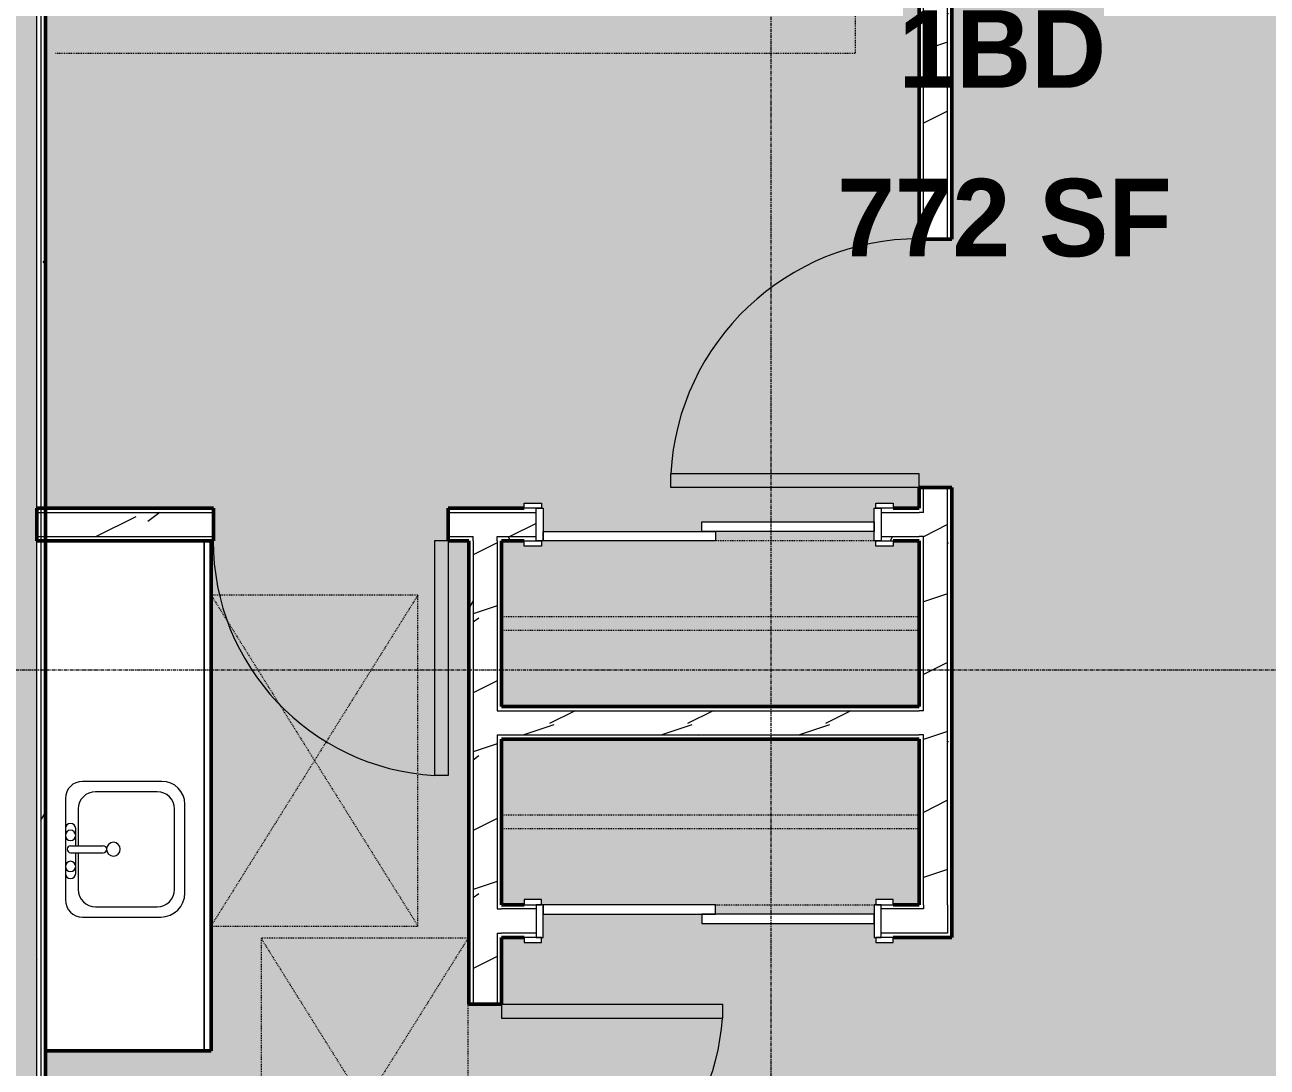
# Model space of a CAD drawing. Header units: inches. Extents: x -4292 to -464, y 9706 to 12474.
# Drawn here: x -2935.5 to -2755.4, y 11789.6 to 11940.8 of the extents above; entities that cross this region are included whole.
import ezdxf

# ---------------------------------------------------------------- set-up
doc = ezdxf.new("R2010")
doc.units = ezdxf.units.IN
doc.header["$MEASUREMENT"] = 0
doc.linetypes.add('Dash', pattern=[0.25, 0.125, -0.125])
doc.linetypes.add('Grid Line 1_2_', pattern=[0.875, 0.5, -0.125, 0.125, -0.125])
for name, color, linetype, lineweight in [('A-AREA-IDEN', 2, 'Continuous', 9), ('A-AREA-PATT-5', 41, 'Continuous', 9), ('A-DOOR-1', 7, 'Continuous', 9), ('A-DOOR-2', 90, 'Continuous', 20), ('A-DOOR-FRAM-1', 90, 'Continuous', 20), ('A-GENM-HDLN-1', 7, 'Dash', 9), ('A-WALL', 113, 'Continuous', 13), ('A-WALL-2', 250, 'Continuous', 50), ('A-WALL-3', 50, 'Continuous', 13), ('A-WALL-PATT-1', 7, 'Continuous', 9), ('A-WALL-PATT-2', 8, 'Continuous', 9), ('A-WALL-PATT-5', 111, 'Continuous', 9), ('I-FURN-HDLN-1', 7, 'Dash', 9), ('I-WALL-1', 2, 'Continuous', 50), ('P-SANR-FIXT-1', 7, 'Continuous', 9), ('Q-CASE-1', 250, 'Continuous', 50), ('Q-CASE-2', 7, 'Continuous', 9), ('Q-CASE-HDLN-1', 7, 'Dash', 9), ('S-GRID-1', 1, 'Grid Line 1_2_', 9)]:
    doc.layers.add(name, color=color, linetype=linetype, lineweight=lineweight)
doc.styles.add('Century Gothic_B', font='GOTHICB.TTF', dxfattribs={"height": 11.25})
pattern_1 = [(0, (0, 0), (38.4, 9.6), [1.584, -27.216, 1.584, -27.216, -153.6]), (0, (0, 0), (38.4, 9.6), [-57.6, 1.584, -56.016, 1.584, -27.216, -67.2]), (0, (0, 0), (38.4, 9.6), [-144, 1.584, -17.616, 1.584, -46.416]), (120, (14.4, 4.8), (-27.513844, 28.4553755), [1.584, -27.216, 1.584, -27.216, -153.6]), (120, (14.4, 4.8), (-27.513844, 28.4553755), [-57.6, 1.584, -56.016, 1.584, -27.216, -67.2]), (120, (14.4, 4.8), (-27.513844, 28.4553755), [-144, 1.584, -17.616, 1.584, -46.416]), (240, (19.2, 24), (-10.886156, -38.0553755), [1.584, -27.216, 1.584, -27.216, -153.6]), (240, (19.2, 24), (-10.886156, -38.0553755), [-57.6, 1.584, -56.016, 1.584, -27.216, -67.2]), (240, (19.2, 24), (-10.886156, -38.0553755), [-144, 1.584, -17.616, 1.584, -46.416])]
pattern_2 = [(216.87, (7.997, 19.992), (59.9755286, 39.9843071), [9.996, -89.964]), (206.565, (19.992, 13.994), (-19.991807, -19.992219), [22.352, -22.352]), (198.435, (19.992, 3.998), (-39.983821, -19.991955), [12.644, -50.576])]

msp = doc.modelspace()

# ---------------------------------------------------------------- hatches: boundary and pattern name
at = {"layer": 'A-AREA-PATT-5'}
h = msp.add_hatch(color=256, dxfattribs=at)
h.paths.add_polyline_path([(-2806.7737, 11757.0144), (-2808.5237, 11757.0144), (-2808.5237, 11785.0144), (-2806.7737, 11785.0144), (-2806.7737, 11761.354)], flags=0)
h.paths.add_polyline_path([(-2739.6987, 11743.5894), (-2741.4487, 11743.5894), (-2741.4487, 11779.5894), (-2739.6987, 11779.5894), (-2739.6987, 11776.8105)], flags=0)
h.paths.add_polyline_path([(-2932.5237, 11722.6394), (-2911.8987, 11722.6394), (-2911.8987, 11753.2394), (-2911.2737, 11753.2394), (-2911.2737, 11757.9894), (-2907.1487, 11757.9894), (-2907.1487, 11722.6394), (-2871.1487, 11722.6394), (-2871.1487, 11766.7144), (-2866.3987, 11766.7144), (-2866.3987, 11757.0144), (-2862.7737, 11757.0144), (-2862.7737, 11755.2644), (-2862.1487, 11755.2644), (-2862.1487, 11753.2644), (-2862.7737, 11753.2644), (-2862.7737, 11752.1394), (-2864.7737, 11752.1394), (-2864.7737, 11752.2644), (-2866.3987, 11752.2644), (-2866.3987, 11722.6394), (-2803.8987, 11722.6394), (-2803.8987, 11742.3413), (-2804.1237, 11742.3413), (-2804.1237, 11752.2644), (-2804.7737, 11752.2644), (-2804.7737, 11752.1394), (-2806.7737, 11752.1394), (-2806.7737, 11753.2644), (-2807.3987, 11753.2644), (-2807.3987, 11755.2644), (-2806.7737, 11755.2644), (-2806.7737, 11757.0144), (-2799.3737, 11757.0144), (-2799.372, 11743.5894), (-2775.6987, 11743.5894), (-2775.6987, 11741.6519), (-2775.0737, 11741.6519), (-2775.0737, 11740.5894), (-2740.3237, 11740.5944), (-2740.3237, 11741.6519), (-2739.6987, 11741.6519), (-2739.6987, 11743.5894), (-2730.6987, 11743.5894), (-2730.6987, 11754.6394), (-2694.9487, 11754.6394), (-2694.9487, 11746.6394), (-2664.6987, 11746.6394), (-2664.6987, 11761.1696), (-2665.0737, 11761.1696), (-2665.0737, 11785.1696), (-2664.6987, 11785.1696), (-2664.6987, 11816.2644), (-2722.6987, 11816.2644), (-2722.7208, 11814.783), (-2722.7564, 11814.6971), (-2722.8956, 11814.6394), (-2723.7917, 11814.6183), (-2723.7917, 11814.3894), (-2726.4148, 11814.3894), (-2726.4148, 11814.1394), (-2727.0054, 11814.1394), (-2727.0054, 11814.3894), (-2727.5959, 11814.3894), (-2727.5959, 11814.1394), (-2728.1865, 11814.1394), (-2728.1865, 11814.3894), (-2728.777, 11814.3894), (-2728.777, 11814.1394), (-2729.3676, 11814.1394), (-2729.3676, 11814.3894), (-2729.9582, 11814.3894), (-2729.9582, 11814.1394), (-2730.5487, 11814.1394), (-2730.5487, 11814.3894), (-2739.9397, 11814.3894), (-2739.9397, 11814.1394), (-2741.8412, 11814.1394), (-2741.8412, 11814.3894), (-2745.6058, 11814.3894), (-2745.6058, 11814.6394), (-2746.5019, 11814.6394), (-2746.6987, 11814.8362), (-2746.6987, 11816.2644), (-2749.2987, 11816.2644), (-2749.2987, 11852.2644), (-2741.7502, 11852.2644), (-2741.7502, 11859.3389), (-2725.2502, 11859.3389), (-2725.2502, 11852.2644), (-2712.6289, 11852.2644), (-2712.6289, 11859.3389), (-2696.1289, 11859.3389), (-2696.1289, 11852.2644), (-2682.5076, 11852.2644), (-2682.5076, 11859.3389), (-2666.0076, 11859.3389), (-2666.0076, 11852.2644), (-2640.9237, 11852.2644), (-2640.901, 11853.0394), (-2640.6987, 11858.7509), (-2640.6987, 11965.7027), (-2656.8237, 11965.7027), (-2656.8237, 11983.7027), (-2652.8237, 11983.7027), (-2652.8237, 12019.7027), (-2656.8237, 12019.7027), (-2656.8237, 12037.7027), (-2640.6987, 12037.7027), (-2640.6987, 12076.4644), (-2634.5112, 12076.4644), (-2634.5112, 12077.1894), (-2646.5487, 12077.1894), (-2646.5487, 12109.7144), (-2801.1237, 12109.7144), (-2801.1237, 11909.6644), (-2805.8737, 11909.6644), (-2805.8737, 12077.4394), (-2806.4362, 12077.4394), (-2806.4362, 12082.1894), (-2805.8737, 12082.1894), (-2805.8737, 12109.7144), (-2827.74, 12109.7144), (-2827.74, 12082.1894), (-2826.4362, 12082.1894), (-2826.4362, 12077.4394), (-2833.8737, 12077.4394), (-2833.8737, 12082.1894), (-2832.49, 12082.1894), (-2832.49, 12109.7144), (-2865.8862, 12109.7144), (-2865.8862, 12082.1894), (-2863.8737, 12082.1894), (-2863.8737, 12077.4394), (-2870.6362, 12077.4394), (-2870.6362, 12109.7144), (-2932.5237, 12109.7144), (-2932.5237, 11870.6644), (-2908.1487, 11870.6644), (-2908.1487, 11865.9144), (-2908.5237, 11865.9144), (-2908.5237, 11791.9894), (-2932.5237, 11791.9894), (-2932.5237, 11783.9656), (-2924.7975, 11783.9656), (-2923.8331, 11783.8386), (-2922.9344, 11783.4664), (-2922.1627, 11782.8742), (-2921.5705, 11782.1025), (-2921.1983, 11781.2038), (-2921.0713, 11780.1631), (-2921.0713, 11778.8511), (-2918.0475, 11779.1988), (-2917.0475, 11780.3905), (-2916.0475, 11780.9573), (-2914.538, 11781.3151), (-2914.0437, 11781.4022), (-2913.0475, 11781.4894), (-2911.0551, 11781.3151), (-2909.0475, 11780.7771), (-2907.0475, 11780.0492), (-2905.0475, 11779.1166), (-2903.0475, 11777.7292), (-2902.0475, 11776.7292), (-2901.5475, 11775.8631), (-2901.0475, 11774.4894), (-2901.0475, 11773.4894), (-2901.5475, 11772.1157), (-2902.0475, 11771.2496), (-2903.0475, 11770.2496), (-2905.0475, 11768.8622), (-2907.0475, 11767.9296), (-2909.5237, 11767.074), (-2911.0551, 11766.6637), (-2913.0475, 11766.4894), (-2914.538, 11766.6637), (-2915.0475, 11766.7535), (-2916.0475, 11767.0215), (-2917.0475, 11767.5883), (-2918.0475, 11768.78), (-2921.0713, 11769.1277), (-2921.0713, 11767.7394), (-2921.1983, 11766.775), (-2921.5705, 11765.8763), (-2922.1627, 11765.1046), (-2922.9344, 11764.5124), (-2923.8331, 11764.1401), (-2924.7975, 11764.0132), (-2932.5237, 11764.0132), (-2932.5237, 11757.9894), (-2931.2737, 11757.9894), (-2931.2737, 11753.2394), (-2932.5237, 11753.2394), (-2932.5237, 11740.5894)], flags=0)
h.paths.add_polyline_path([(-2694.9487, 11722.6394), (-2694.9487, 11724.6394), (-2730.6987, 11724.6394), (-2730.6987, 11722.6394), (-2721.6339, 11722.6394)], flags=0)
h.paths.add_polyline_path([(-2853.1644, 11724.6801), (-2863.3237, 11724.6801), (-2863.3237, 11750.6801), (-2838.3237, 11750.6801), (-2838.3237, 11724.6801), (-2843.3467, 11724.6801)], flags=0)
h.paths.add_polyline_path([(-2862.7737, 11757.0144), (-2862.7737, 11785.0144), (-2861.0237, 11785.0144), (-2861.0237, 11757.0144), (-2862.1487, 11757.0144)], flags=0)
h.paths.add_polyline_path([(-2870.5237, 11798.7144), (-2871.1487, 11798.7144), (-2871.1487, 11865.9144), (-2874.1487, 11865.9144), (-2874.1487, 11870.6644), (-2863.1362, 11870.6644), (-2863.1362, 11871.4144), (-2860.6362, 11871.4144), (-2860.6362, 11870.6644), (-2860.3862, 11870.6644), (-2860.3862, 11867.2894), (-2837.3862, 11867.2894), (-2837.3862, 11868.6644), (-2812.3862, 11868.6644), (-2812.3862, 11870.6644), (-2812.1362, 11870.6644), (-2812.1362, 11871.4144), (-2809.6362, 11871.4144), (-2809.6362, 11870.6644), (-2805.8737, 11870.6644), (-2805.8737, 11873.6644), (-2801.1237, 11873.6644), (-2801.1237, 11808.4144), (-2809.6362, 11808.4144), (-2809.6362, 11807.6644), (-2812.1362, 11807.6644), (-2812.1362, 11808.4144), (-2812.3862, 11808.4144), (-2812.3862, 11810.4144), (-2837.3862, 11810.4144), (-2837.3862, 11811.7894), (-2860.3862, 11811.7894), (-2860.3862, 11808.4144), (-2860.6362, 11808.4144), (-2860.6362, 11807.6644), (-2863.1362, 11807.6644), (-2863.1362, 11808.4144), (-2866.3987, 11808.4144), (-2866.3987, 11798.7144), (-2868.7737, 11798.7144)], flags=0)
h.paths.add_polyline_path([(-2835.3862, 11811.7894), (-2812.3862, 11811.7894), (-2812.3862, 11813.1644), (-2812.1362, 11813.1644), (-2812.1362, 11813.9144), (-2809.6362, 11813.9144), (-2809.6362, 11813.1644), (-2805.8737, 11813.1644), (-2805.8737, 11837.1644), (-2866.3987, 11837.1644), (-2866.3987, 11813.1644), (-2863.1362, 11813.1644), (-2863.1362, 11813.9144), (-2860.6362, 11813.9144), (-2860.6362, 11813.1644), (-2835.3862, 11813.1644)], flags=0)
h.paths.add_polyline_path([(-2805.8737, 11841.9144), (-2805.8737, 11865.9144), (-2809.6362, 11865.9144), (-2809.6362, 11865.1644), (-2812.1362, 11865.1644), (-2812.1362, 11865.9144), (-2812.3862, 11865.9144), (-2812.3862, 11867.2894), (-2835.3862, 11867.2894), (-2835.3862, 11865.9144), (-2860.6362, 11865.9144), (-2860.6362, 11865.1644), (-2863.1362, 11865.1644), (-2863.1362, 11865.9144), (-2866.3987, 11865.9144), (-2866.3987, 11841.9144), (-2829.8737, 11841.9144)], flags=0)
h.paths.add_polyline_path([(-2701.3718, 11911.1924), (-2701.7737, 11911.1924), (-2701.7737, 11946.1924), (-2695.7737, 11946.1924), (-2695.7737, 11947.1924), (-2659.7737, 11947.1924), (-2659.7737, 11946.1924), (-2653.7737, 11946.1924), (-2653.7737, 11911.1924), (-2677.9586, 11911.1924)], flags=0)
h.paths.add_polyline_path([(-2930.5862, 11952.7326), (-2930.5862, 11970.7326), (-2912.5862, 11970.7326), (-2912.5862, 11952.7326), (-2920.7051, 11952.7326)], flags=0)
h.paths.add_polyline_path([(-2741.0987, 11956.1924), (-2741.0987, 12040.1924), (-2706.0987, 12040.1924), (-2706.0987, 12034.1924), (-2705.0987, 12034.1924), (-2705.0987, 11962.1924), (-2706.0987, 11962.1924), (-2706.0987, 11956.1924), (-2737.0987, 11956.1924)], flags=0)
h.paths.add_polyline_path([(-2912.5862, 11972.6644), (-2931.0862, 11972.6644), (-2931.0862, 12050.6644), (-2851.0862, 12050.6644), (-2851.0862, 11972.6644), (-2912.4797, 11972.6644)], flags=0)
h.paths.add_polyline_path([(-2677.9586, 12049.1924), (-2695.7737, 12049.1924), (-2695.7737, 12050.1924), (-2701.7737, 12050.1924), (-2701.7737, 12085.1924), (-2653.7737, 12085.1725), (-2653.7737, 12050.1924), (-2659.7737, 12050.1924), (-2659.7737, 12049.1924)], flags=0)
h.paths.add_polyline_path([(-2912.5862, 12054.6644), (-2930.5862, 12054.6644), (-2930.5862, 12072.6644), (-2912.5862, 12072.6644)], flags=0)
h.paths.add_polyline_path([(-2853.3737, 12082.6894), (-2853.6152, 12082.6894), (-2853.6152, 12083.1894), (-2863.1237, 12083.1894), (-2863.1237, 12108.4394), (-2835.1237, 12108.4394), (-2835.1237, 12083.1894), (-2836.1365, 12083.1894), (-2836.174, 12082.6894), (-2836.861, 12082.6894), (-2836.861, 12083.1894), (-2853.1323, 12083.1894), (-2853.1572, 12082.6894), (-2853.309, 12082.6894)], flags=0)
at = {"layer": 'A-WALL-PATT-1'}
h = msp.add_hatch(dxfattribs=at)
h.set_pattern_fill('FP_1', color=256, style=0, pattern_type=2)
h.set_pattern_definition(pattern_1)
h.paths.add_polyline_path([(-2805.2487, 11813.1644), (-2805.2487, 11837.7894), (-2805.8737, 11837.7894), (-2805.8737, 11813.1644)], flags=0)
h.paths.add_polyline_path([(-2805.7462, 11841.2894), (-2805.2487, 11841.2894), (-2805.2487, 11866.5394), (-2805.8737, 11866.5394), (-2805.8737, 11841.2894)], flags=0)
h.paths.add_polyline_path([(-2805.2487, 11870.0394), (-2805.2487, 11873.6644), (-2805.8737, 11873.6644), (-2805.8737, 11870.0394)], flags=0)
h.paths.add_polyline_path([(-2805.8737, 11909.6644), (-2805.2487, 11909.6644), (-2805.2487, 12110.3394), (-2805.8737, 12110.3394), (-2805.8737, 11932.8068)], flags=0)
h = msp.add_hatch(dxfattribs=at)
h.set_pattern_fill('FP_1', color=256, style=0, pattern_type=2)
h.set_pattern_definition(pattern_1)
h.paths.add_polyline_path([(-2801.1624, 11809.0394), (-2801.1237, 11809.0394), (-2801.1237, 11873.6644), (-2801.7487, 11873.6644), (-2801.7487, 11809.0394)], flags=0)
h.paths.add_polyline_path([(-2801.7487, 11909.6644), (-2801.1237, 11909.6644), (-2801.1237, 12110.3394), (-2801.7487, 12110.3394), (-2801.7487, 11930.9574)], flags=0)
h = msp.add_hatch(dxfattribs=at)
h.set_pattern_fill('FP_1', color=256, style=0, pattern_type=2)
h.set_pattern_definition(pattern_1)
h.paths.add_polyline_path([(-2908.5237, 11865.9144), (-2908.1487, 11865.9144), (-2908.1487, 11866.5394), (-2932.5237, 11866.5394), (-2932.5237, 11865.9144), (-2909.5237, 11865.9144)], flags=0)
h.paths.add_polyline_path([(-2809.6362, 11865.9144), (-2805.8737, 11865.9144), (-2805.8737, 11866.5394), (-2811.3862, 11866.5394), (-2811.3862, 11865.9144)], flags=0)
h.paths.add_polyline_path([(-2867.0237, 11865.9144), (-2861.3862, 11865.9144), (-2861.3862, 11866.5394), (-2867.0237, 11866.5394)], flags=0)
h.paths.add_polyline_path([(-2871.1487, 11865.9144), (-2870.5237, 11865.9144), (-2870.5237, 11866.5394), (-2874.1487, 11866.5394), (-2874.1487, 11865.9144)], flags=0)
h = msp.add_hatch(dxfattribs=at)
h.set_pattern_fill('FP_1', color=256, style=0, pattern_type=2)
h.set_pattern_definition(pattern_1)
h.paths.add_polyline_path([(-2871.1315, 11722.6394), (-2870.5237, 11722.6394), (-2870.5237, 11766.7144), (-2871.1487, 11766.7144), (-2871.1487, 11722.6394)], flags=0)
h.paths.add_polyline_path([(-2871.1487, 11798.7144), (-2870.5237, 11798.7144), (-2870.5237, 11865.9144), (-2871.1487, 11865.9144), (-2871.1487, 11812.5394)], flags=0)
h = msp.add_hatch(dxfattribs=at)
h.set_pattern_fill('FP_1', color=256, style=0, pattern_type=2)
h.set_pattern_definition(pattern_1)
h.paths.add_polyline_path([(-2843.3467, 11837.1644), (-2805.8737, 11837.1644), (-2805.8737, 11837.7894), (-2866.3987, 11837.7894), (-2866.3987, 11837.1644)], flags=0)
at = {"layer": 'A-WALL-PATT-2'}
h = msp.add_hatch(dxfattribs=at)
h.set_pattern_fill('FP_2', color=256, style=0, pattern_type=2)
h.set_pattern_definition(pattern_2)
h.paths.add_polyline_path([(-2801.7487, 11812.5394), (-2801.7487, 11873.6644), (-2805.2487, 11873.6644), (-2805.2325, 11812.5394)], flags=0)
h.paths.add_polyline_path([(-2801.7487, 11909.6644), (-2801.7487, 12110.3394), (-2805.2487, 12110.3394), (-2805.2487, 11909.6644)], flags=0)
h = msp.add_hatch(dxfattribs=at)
h.set_pattern_fill('FP_2', color=256, style=0, pattern_type=2)
h.set_pattern_definition(pattern_2)
h.paths.add_polyline_path([(-2811.3862, 11866.5394), (-2805.2487, 11866.5394), (-2805.2487, 11870.0394), (-2811.3862, 11870.0394)], flags=0)
h.paths.add_polyline_path([(-2870.6126, 11866.5394), (-2861.3862, 11866.5394), (-2861.3862, 11870.0394), (-2874.1487, 11870.0394), (-2874.1487, 11866.5394)], flags=0)
h.paths.add_polyline_path([(-2931.0862, 11866.5394), (-2908.1487, 11866.5394), (-2908.1487, 11870.0394), (-2932.5237, 11870.0394), (-2932.5237, 11866.5394)], flags=0)
h = msp.add_hatch(dxfattribs=at)
h.set_pattern_fill('FP_2', color=256, style=0, pattern_type=2)
h.set_pattern_definition(pattern_2)
h.paths.add_polyline_path([(-2867.0237, 11721.3894), (-2867.0237, 11766.7144), (-2870.5237, 11766.7144), (-2870.5237, 11721.3894)], flags=0)
h.paths.add_polyline_path([(-2870.5237, 11798.7144), (-2867.0237, 11798.7144), (-2867.0237, 11866.5394), (-2870.5237, 11866.5394), (-2870.5237, 11823.633)], flags=0)
h = msp.add_hatch(dxfattribs=at)
h.set_pattern_fill('FP_2', color=256, style=0, pattern_type=2)
h.set_pattern_definition(pattern_2)
h.paths.add_polyline_path([(-2805.8737, 11837.7894), (-2805.2487, 11837.7894), (-2805.2487, 11841.2894), (-2867.0237, 11841.2894), (-2867.0237, 11837.7894), (-2843.3467, 11837.7894)], flags=0)
at = {"layer": 'A-WALL-PATT-5'}
h = msp.add_hatch(dxfattribs=at)
h.set_pattern_fill('FP_41', color=256, style=0, pattern_type=2)
h.set_pattern_definition([(161.57, (0.6, 0.6), (-4.80033747, -0.00041462), [0, -34.152, 3.792, 0]), (18.43, (-0.6, 0.6), (-4.80033747, 0.00041462), [0, -34.152, 3.792, 0]), (108.43, (0.6, 0.6), (2.39913218, -12.00105099), [11.382, -26.562]), (71.57, (-0.6, 0.6), (2.39913218, 12.00105099), [11.382, -26.562])])
h.paths.add_polyline_path([(-2937.2737, 11721.3894), (-2933.7737, 11721.3894), (-2933.7737, 12109.9644), (-2937.2737, 12109.9644), (-2937.2737, 11722.0144)], flags=0)
h = msp.add_hatch(dxfattribs=at)
h.set_pattern_fill('FP_1', color=256, style=0, pattern_type=2)
h.set_pattern_definition(pattern_1)
h.paths.add_polyline_path([(-2933.7737, 11722.0144), (-2933.1487, 11722.0144), (-2933.1487, 12109.9644), (-2933.7737, 12109.9644), (-2933.7737, 11722.6394)], flags=0)
h = msp.add_hatch(dxfattribs=at)
h.set_pattern_fill('FP_1', color=256, style=0, pattern_type=2)
h.set_pattern_definition(pattern_1)
h.paths.add_polyline_path([(-2932.5237, 11722.6394), (-2932.5237, 12109.9644), (-2933.1487, 12109.9644), (-2933.1487, 11722.6394)], flags=0)

# ---------------------------------------------------------------- linework, layer by layer
at = {"layer": 'A-DOOR-1'}
for p, q in [((-2863.1362, 11871.4144), (-2860.6362, 11871.4144)), ((-2863.1362, 11870.6644), (-2863.1362, 11871.4144)), ((-2860.6362, 11871.4144), (-2860.6362, 11870.6644)), ((-2812.1362, 11871.4144), (-2809.6362, 11871.4144)), ((-2812.1362, 11870.6644), (-2812.1362, 11871.4144)), ((-2809.6362, 11871.4144), (-2809.6362, 11870.6644)), ((-2860.6362, 11870.6644), (-2863.1362, 11870.6644)), ((-2809.6362, 11870.6644), (-2812.1362, 11870.6644)), ((-2863.1362, 11865.9144), (-2860.6362, 11865.9144)), ((-2863.1362, 11865.1644), (-2863.1362, 11865.9144)), ((-2860.6362, 11865.9144), (-2860.6362, 11865.1644)), ((-2812.1362, 11865.9144), (-2809.6362, 11865.9144)), ((-2812.1362, 11865.1644), (-2812.1362, 11865.9144)), ((-2809.6362, 11865.9144), (-2809.6362, 11865.1644)), ((-2860.6362, 11865.1644), (-2863.1362, 11865.1644)), ((-2809.6362, 11865.1644), (-2812.1362, 11865.1644)), ((-2860.6362, 11813.9144), (-2863.1362, 11813.9144)), ((-2863.1362, 11813.9144), (-2863.1362, 11813.1644)), ((-2860.6362, 11813.1644), (-2860.6362, 11813.9144)), ((-2809.6362, 11813.9144), (-2812.1362, 11813.9144)), ((-2812.1362, 11813.9144), (-2812.1362, 11813.1644)), ((-2809.6362, 11813.1644), (-2809.6362, 11813.9144)), ((-2863.1362, 11813.1644), (-2860.6362, 11813.1644)), ((-2812.1362, 11813.1644), (-2809.6362, 11813.1644)), ((-2860.6362, 11808.4144), (-2863.1362, 11808.4144)), ((-2863.1362, 11808.4144), (-2863.1362, 11807.6644)), ((-2860.6362, 11807.6644), (-2860.6362, 11808.4144)), ((-2809.6362, 11808.4144), (-2812.1362, 11808.4144)), ((-2812.1362, 11808.4144), (-2812.1362, 11807.6644)), ((-2809.6362, 11807.6644), (-2809.6362, 11808.4144)), ((-2863.1362, 11807.6644), (-2860.6362, 11807.6644)), ((-2812.1362, 11807.6644), (-2809.6362, 11807.6644))]:
    msp.add_line(p, q, dxfattribs=at)
for centre, radius, start, end in [((-2805.8737, 11873.6644), 36.0666, 90, 176.821148), ((-2874.1487, 11865.9144), 34.0666, 180, 266.634313), ((-2866.3987, 11798.7144), 32.0666, 270, 356.424129)]:
    msp.add_arc(centre, radius, start, end, dxfattribs=at)
at = {"layer": 'A-DOOR-2'}
for p, q in [((-2805.8737, 11875.6644), (-2841.8848, 11875.6644)), ((-2841.8848, 11873.6644), (-2841.8848, 11875.6644)), ((-2805.8737, 11873.6644), (-2805.8737, 11875.6644)), ((-2805.8737, 11873.6644), (-2841.8848, 11873.6644)), ((-2837.3862, 11868.6644), (-2812.3862, 11868.6644)), ((-2837.3862, 11867.2894), (-2837.3862, 11868.6644)), ((-2812.3862, 11868.6644), (-2812.3862, 11867.2894)), ((-2876.1487, 11865.9144), (-2876.1487, 11831.9066)), ((-2874.1487, 11865.9144), (-2876.1487, 11865.9144)), ((-2874.1487, 11865.9144), (-2874.1487, 11831.9066)), ((-2860.3862, 11867.2894), (-2835.3862, 11867.2894)), ((-2860.3862, 11865.9144), (-2860.3862, 11867.2894)), ((-2835.3862, 11865.9144), (-2860.3862, 11865.9144)), ((-2812.3862, 11867.2894), (-2837.3862, 11867.2894)), ((-2835.3862, 11867.2894), (-2835.3862, 11865.9144)), ((-2874.1487, 11831.9066), (-2876.1487, 11831.9066)), ((-2835.3862, 11813.1644), (-2860.3862, 11813.1644)), ((-2860.3862, 11813.1644), (-2860.3862, 11811.7894)), ((-2835.3862, 11811.7894), (-2835.3862, 11813.1644)), ((-2860.3862, 11811.7894), (-2835.3862, 11811.7894)), ((-2812.3862, 11811.7894), (-2837.3862, 11811.7894)), ((-2837.3862, 11811.7894), (-2837.3862, 11810.4144)), ((-2837.3862, 11810.4144), (-2812.3862, 11810.4144)), ((-2812.3862, 11810.4144), (-2812.3862, 11811.7894)), ((-2866.3987, 11798.7144), (-2834.3946, 11798.7144)), ((-2866.3987, 11798.7144), (-2866.3987, 11796.7144)), ((-2834.3946, 11798.7144), (-2834.3946, 11796.7144)), ((-2866.3987, 11796.7144), (-2834.3946, 11796.7144))]:
    msp.add_line(p, q, dxfattribs=at)
at = {"layer": 'A-DOOR-FRAM-1'}
for p, q in [((-2861.3862, 11870.6644), (-2860.3862, 11870.6644)), ((-2861.3862, 11865.9144), (-2861.3862, 11870.6644)), ((-2860.3862, 11870.6644), (-2860.3862, 11865.9144)), ((-2812.3862, 11870.6644), (-2811.3862, 11870.6644)), ((-2812.3862, 11865.9144), (-2812.3862, 11870.6644)), ((-2811.3862, 11870.6644), (-2811.3862, 11865.9144)), ((-2860.3862, 11865.9144), (-2861.3862, 11865.9144)), ((-2811.3862, 11865.9144), (-2812.3862, 11865.9144)), ((-2860.3862, 11813.1644), (-2861.3862, 11813.1644)), ((-2861.3862, 11813.1644), (-2861.3862, 11808.4144)), ((-2860.3862, 11808.4144), (-2860.3862, 11813.1644)), ((-2812.3862, 11813.1644), (-2812.3862, 11808.4144)), ((-2811.3862, 11813.1644), (-2812.3862, 11813.1644)), ((-2811.3862, 11808.4144), (-2811.3862, 11813.1644)), ((-2861.3862, 11808.4144), (-2860.3862, 11808.4144)), ((-2812.3862, 11808.4144), (-2811.3862, 11808.4144))]:
    msp.add_line(p, q, dxfattribs=at)
at = {"layer": 'A-GENM-HDLN-1'}
for p, q in [((-2908.5237, 11858.0723), (-2878.5237, 11810.0723)), ((-2878.5237, 11858.0723), (-2908.5237, 11810.0723)), ((-2878.5237, 11858.0723), (-2908.5237, 11858.0723)), ((-2878.5237, 11810.0723), (-2878.5237, 11858.0723)), ((-2908.5237, 11810.0723), (-2878.5237, 11810.0723)), ((-2901.2737, 11808.2894), (-2871.2737, 11760.2894)), ((-2871.2737, 11808.2894), (-2901.2737, 11760.2894)), ((-2901.2737, 11808.2894), (-2901.2737, 11775.1109)), ((-2871.2737, 11808.2894), (-2901.2737, 11808.2894)), ((-2871.2737, 11760.2894), (-2871.2737, 11808.2894))]:
    msp.add_line(p, q, dxfattribs=at)
at = {"layer": 'A-WALL'}
for p, q in [((-2933.7737, 11721.3894), (-2933.7737, 12109.9644)), ((-2933.1487, 11722.0144), (-2933.1487, 12109.9644))]:
    msp.add_line(p, q, dxfattribs=at)
at = {"layer": 'A-WALL-2'}
for p, q in [((-2805.8737, 12110.3394), (-2805.8737, 11909.6644)), ((-2801.1237, 11909.6644), (-2801.1237, 12110.3394)), ((-2805.8737, 11909.6644), (-2801.1237, 11909.6644)), ((-2805.8737, 11873.6644), (-2805.8737, 11870.6644)), ((-2801.1237, 11873.6644), (-2805.8737, 11873.6644)), ((-2801.1237, 11813.1644), (-2801.1237, 11873.6644)), ((-2908.1487, 11870.6644), (-2933.7737, 11870.6644)), ((-2933.7737, 11870.6644), (-2933.7737, 11865.9144)), ((-2908.1487, 11865.9144), (-2908.1487, 11870.6644)), ((-2863.1362, 11870.6644), (-2874.1487, 11870.6644)), ((-2874.1487, 11870.6644), (-2874.1487, 11865.9144)), ((-2805.8737, 11870.6644), (-2809.6362, 11870.6644)), ((-2933.7737, 11865.9144), (-2908.1487, 11865.9144)), ((-2874.1487, 11865.9144), (-2871.1487, 11865.9144)), ((-2871.1487, 11865.9144), (-2871.1487, 11798.7144)), ((-2866.3987, 11841.9144), (-2866.3987, 11865.9144)), ((-2866.3987, 11865.9144), (-2863.1362, 11865.9144)), ((-2809.6362, 11865.9144), (-2805.8737, 11865.9144)), ((-2805.8737, 11865.9144), (-2805.8737, 11841.9144)), ((-2805.8737, 11841.9144), (-2866.3987, 11841.9144)), ((-2866.3987, 11813.1644), (-2866.3987, 11837.1644)), ((-2866.3987, 11837.1644), (-2805.8737, 11837.1644)), ((-2805.8737, 11837.1644), (-2805.8737, 11813.1644)), ((-2863.1362, 11813.1644), (-2866.3987, 11813.1644)), ((-2805.8737, 11813.1644), (-2809.6362, 11813.1644)), ((-2801.1237, 11809.0394), (-2801.1237, 11813.1644)), ((-2866.3987, 11808.4144), (-2863.1362, 11808.4144)), ((-2866.3987, 11798.7144), (-2866.3987, 11808.4144)), ((-2809.6362, 11808.4144), (-2801.1237, 11808.4144)), ((-2801.1237, 11808.4144), (-2801.1237, 11809.0394)), ((-2871.1487, 11798.7144), (-2866.3987, 11798.7144))]:
    msp.add_line(p, q, dxfattribs=at)
at = {"layer": 'A-WALL-3'}
for p, q in [((-2805.2487, 11909.6644), (-2805.2487, 12110.3394)), ((-2801.7487, 11909.6644), (-2801.7487, 12110.3394)), ((-2805.2487, 11870.0394), (-2805.2487, 11873.6644)), ((-2801.7487, 11813.1644), (-2801.7487, 11873.6644)), ((-2933.7737, 11870.0394), (-2908.1487, 11870.0394)), ((-2874.1487, 11870.0394), (-2861.3862, 11870.0394)), ((-2811.3862, 11870.0394), (-2805.8737, 11870.0394)), ((-2805.2487, 11870.0394), (-2805.8737, 11870.0394)), ((-2933.7737, 11866.5394), (-2908.1487, 11866.5394)), ((-2874.1487, 11866.5394), (-2870.5237, 11866.5394)), ((-2870.5237, 11865.9144), (-2870.5237, 11866.5394)), ((-2870.5237, 11865.9144), (-2870.5237, 11798.7144)), ((-2867.0237, 11865.9144), (-2867.0237, 11866.5394)), ((-2867.0237, 11866.5394), (-2861.3862, 11866.5394)), ((-2867.0237, 11865.9144), (-2867.0237, 11841.2894)), ((-2811.3862, 11866.5394), (-2805.8737, 11866.5394)), ((-2805.2487, 11866.5394), (-2805.8737, 11866.5394)), ((-2805.2487, 11841.2894), (-2805.2487, 11866.5394)), ((-2867.0237, 11841.2894), (-2866.3987, 11841.2894)), ((-2866.3987, 11841.2894), (-2805.8737, 11841.2894)), ((-2805.2487, 11841.2894), (-2805.8737, 11841.2894)), ((-2867.0237, 11837.7894), (-2867.0237, 11812.5394)), ((-2867.0237, 11837.7894), (-2866.3987, 11837.7894)), ((-2866.3987, 11837.7894), (-2805.8737, 11837.7894)), ((-2805.2487, 11837.7894), (-2805.8737, 11837.7894)), ((-2805.2487, 11813.1644), (-2805.2487, 11837.7894)), ((-2867.0237, 11812.5394), (-2866.3987, 11812.5394)), ((-2861.3862, 11812.5394), (-2866.3987, 11812.5394)), ((-2805.2487, 11812.5394), (-2811.3862, 11812.5394)), ((-2805.2487, 11813.1644), (-2805.2487, 11812.5394)), ((-2801.7487, 11813.1644), (-2801.7487, 11812.5394)), ((-2801.7487, 11812.5394), (-2801.7487, 11809.0394)), ((-2867.0237, 11809.0394), (-2866.3987, 11809.0394)), ((-2867.0237, 11809.0394), (-2867.0237, 11798.7144)), ((-2861.3862, 11809.0394), (-2866.3987, 11809.0394)), ((-2801.7487, 11809.0394), (-2811.3862, 11809.0394))]:
    msp.add_line(p, q, dxfattribs=at)
at = {"layer": 'I-FURN-HDLN-1'}
for p, q in [((-2815.0862, 11936.6644), (-2815.0862, 12074.6644)), ((-2931.0862, 11936.6644), (-2815.0862, 11936.6644))]:
    msp.add_line(p, q, dxfattribs=at)
at = {"layer": 'I-WALL-1'}
msp.add_line((-2932.5237, 11722.6394), (-2932.5237, 12109.9644), dxfattribs=at)
at = {"layer": 'P-SANR-FIXT-1'}
for p, q in [((-2915.6468, 11831.0499), (-2927.1487, 11831.0499)), ((-2915.6468, 11831.0499), (-2927.1487, 11831.0499)), ((-2929.6487, 11828.5499), (-2929.6487, 11813.8649)), ((-2929.6487, 11828.5499), (-2929.6487, 11813.8649)), ((-2916.3259, 11829.5499), (-2925.2737, 11829.5499)), ((-2927.7737, 11827.0499), (-2927.7737, 11821.7074)), ((-2913.8259, 11815.3649), (-2913.8259, 11827.0499)), ((-2912.3259, 11814.8649), (-2912.3259, 11827.7291)), ((-2912.3259, 11814.8649), (-2912.3259, 11827.7291)), ((-2929.6487, 11824.2074), (-2929.6487, 11817.7074)), ((-2928.1487, 11821.7074), (-2928.1487, 11824.2074)), ((-2928.8849, 11821.7074), (-2924.1466, 11821.7074)), ((-2928.8849, 11820.7074), (-2924.1466, 11820.7074)), ((-2928.1487, 11817.7074), (-2928.1487, 11820.7074)), ((-2927.7737, 11820.7074), (-2927.7737, 11815.3649)), ((-2925.2737, 11812.8649), (-2916.3259, 11812.8649)), ((-2927.1487, 11811.3649), (-2915.8259, 11811.3649)), ((-2927.1487, 11811.3649), (-2915.8259, 11811.3649))]:
    msp.add_line(p, q, dxfattribs=at)
for centre, radius, start, end in [((-2927.1487, 11828.5499), 2.5, 90, 180), ((-2927.1487, 11828.5499), 2.5, 90, 180), ((-2915.6468, 11827.7291), 3.3209, 0, 90), ((-2915.6468, 11827.7291), 3.3209, 0, 90), ((-2925.2737, 11827.0499), 2.5, 90, 180), ((-2916.3259, 11827.0499), 2.5, 360, 90), ((-2928.8987, 11824.2074), 0.75, 0, 180), ((-2928.8987, 11823.2074), 0.75, 90, 270), ((-2928.8987, 11823.2074), 0.75, 270, 90), ((-2928.8849, 11821.2074), 0.5, 90, 270), ((-2924.1466, 11821.2074), 0.5, 270, 90), ((-2922.6814, 11821.2074), 1, 90, 270), ((-2922.6814, 11821.2074), 1, 270, 90), ((-2928.8987, 11818.7074), 0.75, 90, 270), ((-2928.8987, 11818.7074), 0.75, 270, 90), ((-2928.8987, 11817.7074), 0.75, 180, 0), ((-2927.1487, 11813.8649), 2.5, 180, 270), ((-2927.1487, 11813.8649), 2.5, 180, 270), ((-2925.2737, 11815.3649), 2.5, 180, 270), ((-2916.3259, 11815.3649), 2.5, 270, 360), ((-2915.8259, 11814.8649), 3.5, 270, 360), ((-2915.8259, 11814.8649), 3.5, 270, 360)]:
    msp.add_arc(centre, radius, start, end, dxfattribs=at)
at = {"layer": 'Q-CASE-1'}
for p, q in [((-2908.5237, 11865.9144), (-2908.5237, 11791.9894)), ((-2908.5237, 11791.9894), (-2932.5237, 11791.9894))]:
    msp.add_line(p, q, dxfattribs=at)
at = {"layer": 'Q-CASE-2'}
for p, q in [((-2909.5237, 11791.9894), (-2909.5237, 11865.9144)), ((-2909.5237, 11865.9144), (-2909.5237, 11791.9894)), ((-2908.5237, 11865.9144), (-2908.5237, 11791.9894)), ((-2909.5237, 11791.9894), (-2932.5237, 11791.9894)), ((-2908.5237, 11791.9894), (-2909.5237, 11791.9894))]:
    msp.add_line(p, q, dxfattribs=at)
at = {"layer": 'Q-CASE-HDLN-1'}
for p, q in [((-2866.3987, 11865.9144), (-2866.3987, 11841.9144)), ((-2863.1362, 11865.9144), (-2866.3987, 11865.9144)), ((-2812.3862, 11865.9144), (-2835.3862, 11865.9144)), ((-2805.8737, 11865.9144), (-2809.6362, 11865.9144)), ((-2805.8737, 11841.9144), (-2805.8737, 11865.9144)), ((-2805.8737, 11854.9144), (-2866.3987, 11854.9144)), ((-2805.8737, 11852.9144), (-2866.3987, 11852.9144)), ((-2866.3987, 11841.9144), (-2805.8737, 11841.9144)), ((-2866.3987, 11837.1644), (-2866.3987, 11813.1644)), ((-2805.8737, 11837.1644), (-2866.3987, 11837.1644)), ((-2805.8737, 11813.1644), (-2805.8737, 11837.1644)), ((-2805.8737, 11826.1644), (-2866.3987, 11826.1644)), ((-2805.8737, 11824.1644), (-2866.3987, 11824.1644)), ((-2866.3987, 11813.1644), (-2863.1362, 11813.1644)), ((-2835.3862, 11813.1644), (-2812.3862, 11813.1644)), ((-2809.6362, 11813.1644), (-2805.8737, 11813.1644))]:
    msp.add_line(p, q, dxfattribs=at)
at = {"layer": 'S-GRID-1'}
for p, q in [((-2827.3237, 9836.1797), (-2827.3237, 12413.7371)), ((-464.451, 11847.1894), (-4232.1914, 11847.1894))]:
    msp.add_line(p, q, dxfattribs=at)

# ---------------------------------------------------------------- texts
at = {"layer": 'A-AREA-IDEN', "char_height": 11.25, "attachment_point": 1, "style": 'Century Gothic_B'}
for s, insert, width in [('1BD', (-2808.8561, 11942.8885), 35.98125), ('772 SF', (-2817.7616, 11918.4309), 57.57)]:
    msp.add_mtext(s, dxfattribs=dict(at, insert=insert, width=width))

doc.saveas('drawing.dxf')
